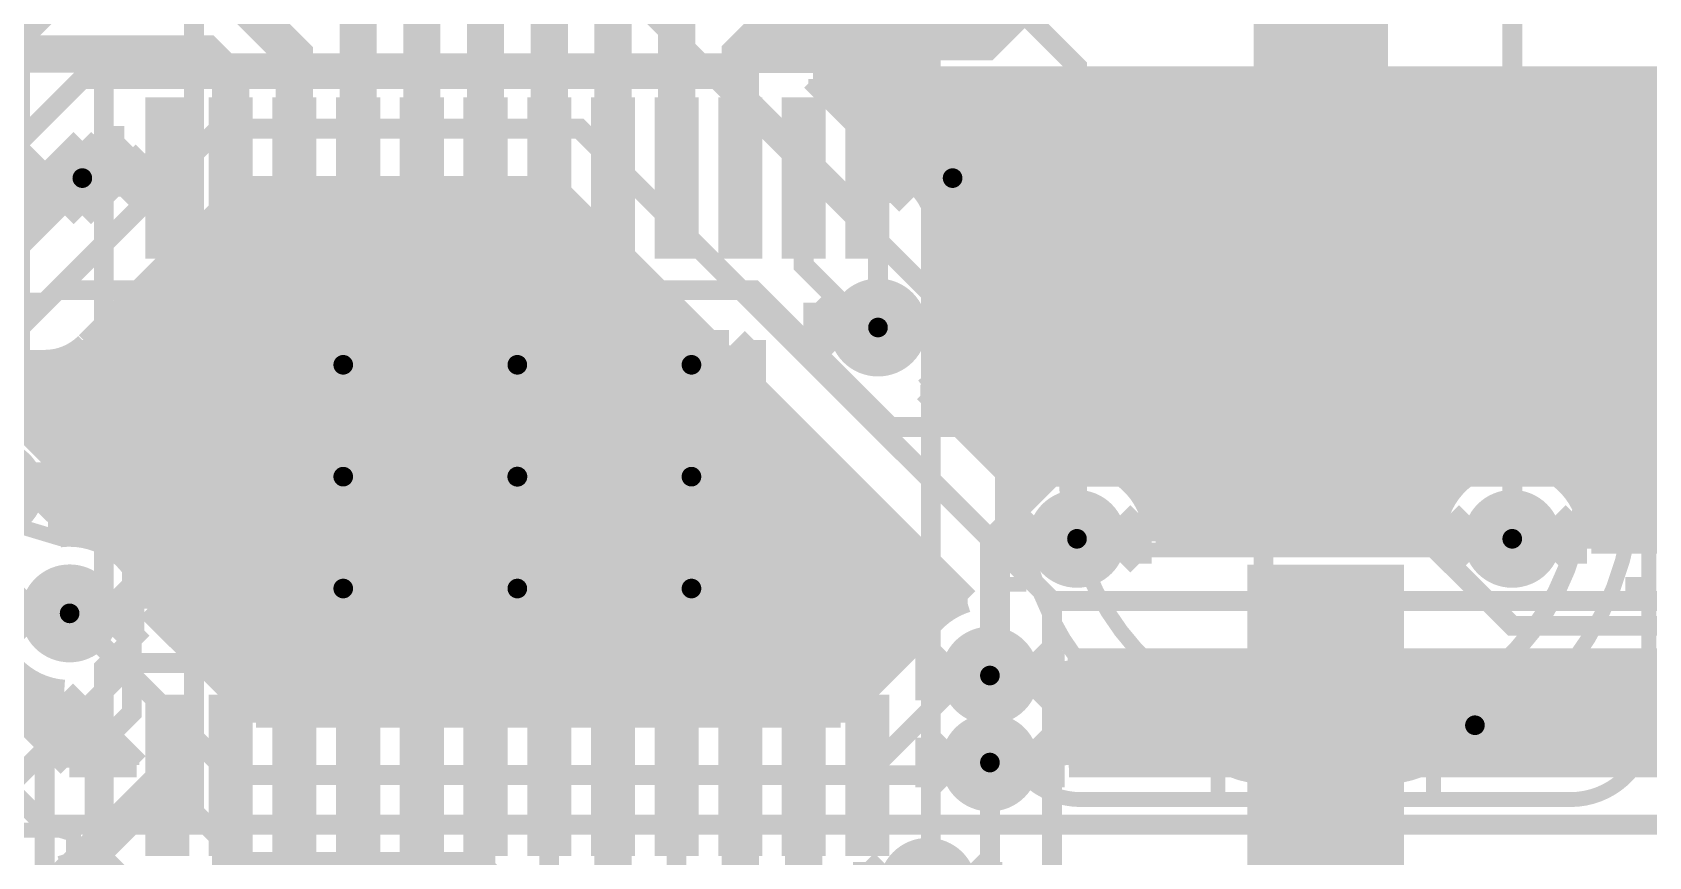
# Model space of a CAD drawing. Extents: x -10 to 131, y -93 to 209.
# Drawn here: x 27.43 to 43.94, y 22.79 to 31.21 of the extents above; entities that cross this region are included whole.
import ezdxf

# ---------------------------------------------------------------- set-up
doc = ezdxf.new("R2010")
doc.units = 0
doc.header["$MEASUREMENT"] = 0
doc.layers.get('0').update_dxf_attribs({"linetype": 'CONTINUOUS'})
for name, color, linetype in [('22-303-0_ASB', 7, 'CONTINUOUS'), ('22-303-0_AST', 7, 'CONTINUOUS'), ('22-303-0_BOT', 2, 'CONTINUOUS'), ('22-303-0_DRD', 6, 'CONTINUOUS'), ('22-303-0_DRL', 1, 'CONTINUOUS'), ('22-303-0_GND', 3, 'CONTINUOUS'), ('22-303-0_IN1', 10, 'CONTINUOUS'), ('22-303-0_SMB', 14, 'CONTINUOUS'), ('22-303-0_SMT', 9, 'CONTINUOUS'), ('22-303-0_SPT', 11, 'CONTINUOUS'), ('22-303-0_SST', 8, 'CONTINUOUS'), ('22-303-0_TOP', 15, 'CONTINUOUS'), ('THRUHOLE_TAP', 2, 'CONTINUOUS')]:
    doc.layers.add(name, color=color, linetype=linetype)

# ---------------------------------------------------------------- blocks, each defined once
blk = doc.blocks.new('ROUND_65')
at = {"const_width": 0.29972}
blk.add_lwpolyline([(-0.14986, 0, 1), (0.14986, 0, 1)], format="xyb", close=True, dxfattribs=at)
blk = doc.blocks.new('ROUND_70')
at = {"const_width": 0.29972}
blk.add_lwpolyline([(-0.14986, 0, 1), (0.14986, 0, 1)], format="xyb", close=True, dxfattribs=at)
blk = doc.blocks.new('ROUND_75')
at = {"const_width": 0.29972}
blk.add_lwpolyline([(-0.14986, 0, 1), (0.14986, 0, 1)], format="xyb", close=True, dxfattribs=at)
blk = doc.blocks.new('ROUND_115')
at = {"const_width": 0.10033}
blk.add_lwpolyline([(-0.050164, 0, 1), (0.050164, 0, 1)], format="xyb", close=True, dxfattribs=at)
blk = doc.blocks.new('ROUND_116')
at = {"const_width": 0.10033}
blk.add_lwpolyline([(-0.050164, 0, 1), (0.050164, 0, 1)], format="xyb", close=True, dxfattribs=at)
blk = doc.blocks.new('ROUND_117')
at = {"const_width": 0.10033}
blk.add_lwpolyline([(-0.050164, 0, 1), (0.050164, 0, 1)], format="xyb", close=True, dxfattribs=at)
blk = doc.blocks.new('ROUND_79')
at = {"const_width": 0.0635}
blk.add_lwpolyline([(-0.03175, 0, 1), (0.03175, 0, 1)], format="xyb", close=True, dxfattribs=at)
blk = doc.blocks.new('ROUND_98')
at = {"const_width": 0.50038}
blk.add_lwpolyline([(-0.25019, 0, 1), (0.25019, 0, 1)], format="xyb", close=True, dxfattribs=at)
blk = doc.blocks.new('ROUND_100')
at = {"const_width": 0.50038}
blk.add_lwpolyline([(-0.25019, 0, 1), (0.25019, 0, 1)], format="xyb", close=True, dxfattribs=at)
blk = doc.blocks.new('ROUND_101')
at = {"const_width": 0.0635}
blk.add_lwpolyline([(-0.03175, 0, 1), (0.03175, 0, 1)], format="xyb", close=True, dxfattribs=at)
blk = doc.blocks.new('RECTANGLE_7')
blk.add_solid([(0.8001, 1.6002), (0.8001, -1.6002), (-0.8001, 1.6002), (-0.8001, -1.6002)])
blk = doc.blocks.new('RECTANGLE_54')
blk.add_solid([(2.16027, 1.49987), (2.16027, -1.49987), (-2.16027, 1.49987), (-2.16027, -1.49987)])
blk = doc.blocks.new('RECTANGLE_55')
blk.add_solid([(0.22479, 0.82423), (0.22479, -0.82423), (-0.22479, 0.82423), (-0.22479, -0.82423)])
blk = doc.blocks.new('ROUND_69')
at = {"const_width": 0.1016}
blk.add_lwpolyline([(-0.0508, 0, 1), (0.0508, 0, 1)], format="xyb", close=True, dxfattribs=at)
blk = doc.blocks.new('ROUND_108')
at = {"const_width": 0.10033}
blk.add_lwpolyline([(-0.050164, 0, 1), (0.050164, 0, 1)], format="xyb", close=True, dxfattribs=at)

msp = doc.modelspace()

# ---------------------------------------------------------------- linework, layer by layer
at = {"layer": '22-303-0_ASB', "const_width": 0.1524}
msp.add_lwpolyline([(40.96512, 29.96946), (40.96512, 30.31998), (40.31488, 30.31998), (40.31488, 29.96946)], dxfattribs=at)
at = {"layer": '22-303-0_AST'}
for points, const_width in [([(36.60902, 30.89402), (36.60902, 22.44598), (28.4861, 22.44598), (28.16098, 22.7711), (28.16098, 24.71928), (28.4861, 25.0444), (28.16098, 25.36952), (28.16098, 30.89402), (36.60902, 30.89402)], 0.20066), ([(40.96512, 29.96946), (40.96512, 30.31998), (40.31488, 30.31998), (40.31488, 29.96946)], 0.1524), ([(39.54018, 29.96946), (38.74008, 29.96946), (37.34054, 28.56992), (37.34054, 27.76982), (37.58184, 27.76982)], 0.1524), ([(39.54018, 29.72816), (39.54018, 29.96946), (40.31488, 29.96946), (40.96512, 29.96946), (41.73982, 29.96946), (41.73982, 29.72816)], 0.1524), ([(43.69816, 27.76982), (43.93946, 27.76982), (43.93946, 28.56992), (42.53992, 29.96946), (41.73982, 29.96946)], 0.1524), ([(40.64, 29.8196), (40.64, 29.31922)], 0.1524), ([(40.21582, 27.9146), (40.04818, 27.97302), (40.04818, 28.32862), (40.21582, 28.38958), (40.894, 28.38958), (41.06418, 28.32862), (41.06418, 27.97302), (40.894, 27.9146)], 0.1524), ([(37.34054, 27.76982), (37.34054, 25.57018), (37.34054, 24.17064)], 0.1524), ([(43.93946, 27.76982), (43.93946, 25.57018), (43.93946, 24.17064)], 0.1524), ([(40.04818, 27.19578), (40.04818, 27.432)], 0.1524), ([(40.04818, 27.31262), (41.06418, 27.31262), (40.894, 27.432)], 0.1524), ([(33.11398, 26.71318), (32.26816, 26.71318), (32.09798, 26.7716), (32.09798, 27.1272), (32.26816, 27.18562), (33.11398, 27.18562)], 0.1524), ([(40.04818, 26.35758), (40.04818, 26.83002), (40.72382, 26.35758), (40.894, 26.35758), (41.06418, 26.416), (41.06418, 26.7716), (40.894, 26.83002)], 0.1524), ([(32.09798, 26.23058), (33.11398, 25.87498), (33.11398, 26.34742)], 0.1524), ([(38.09746, 25.9207), (43.18254, 25.9207)], 0.1524), ([(37.34054, 25.57018), (37.58184, 25.57018)], 0.1524), ([(43.69816, 25.57018), (43.93946, 25.57018)], 0.1524), ([(40.64, 23.5204), (40.64, 24.02078)], 0.1524), ([(40.31488, 23.37054), (40.31488, 23.02002), (40.96512, 23.02002), (40.96512, 23.37054), (40.31488, 23.37054), (39.54018, 23.37054), (39.54018, 23.61184)], 0.1524), ([(41.73982, 23.37054), (41.73982, 23.61184)], 0.1524), ([(38.14064, 23.37054), (39.54018, 23.37054)], 0.1524), ([(43.13936, 23.37054), (41.73982, 23.37054), (40.96512, 23.37054)], 0.1524)]:
    msp.add_lwpolyline(points, dxfattribs=dict(at, const_width=const_width))
at = {"layer": '22-303-0_AST', "const_width": 0.1524}
for points in [[(40.64, 29.8196, 0.4142136), (37.4904, 26.67)], [(43.7896, 26.67, 0.4142136), (40.64, 29.8196)], [(39.54018, 29.72816, 0.2237066), (37.58184, 27.76982)], [(43.69816, 27.76982, 0.2237066), (41.73982, 29.72816)], [(40.64, 29.31922, 0.4142136), (37.99078, 26.67)], [(40.64, 29.31922, 0.3325564), (38.09746, 27.4193)], [(43.18254, 27.4193, 0.3325565), (40.64, 29.32176)], [(40.64, 29.28874, 0.4142136), (38.02126, 26.67)], [(43.25874, 26.67, 0.4142136), (40.64, 29.28874)], [(43.28922, 26.67, 0.0717708), (43.18117, 27.41889)], [(37.4904, 26.67, 0.4142136), (40.64, 23.5204)], [(37.99078, 26.67, 0.0717709), (38.09883, 25.9211)], [(38.02126, 26.67, 0.4142136), (40.64, 24.05126)], [(40.64, 24.05126, 0.4142136), (43.25874, 26.67)], [(40.64, 23.5204, 0.4142136), (43.7896, 26.67)], [(40.64, 24.02078, 0.4142136), (43.28922, 26.67)], [(37.34054, 24.17064, 0.4142136), (38.14064, 23.37054)], [(43.13936, 23.37054, 0.4142136), (43.93946, 24.17064)]]:
    msp.add_lwpolyline(points, format="xyb", dxfattribs=at)
at = {"layer": '22-303-0_BOT'}
for points, const_width in [([(25.654, 28.448), (27.94, 30.734), (34.544, 30.734), (36.068, 29.21), (36.068, 28.194)], 0.2032), ([(40.64, 30.734), (35.40506, 30.734)], 0.254), ([(35.40506, 30.734), (36.49218, 29.64688)], 0.254), ([(72.009, 30.6832), (35.45586, 30.6832)], 0.254), ([(35.4838, 30.734), (35.4838, 30.65526)], 0.254), ([(35.7124, 30.734), (35.7124, 30.42666)], 0.254), ([(35.941, 30.734), (35.941, 30.19806)], 0.254), ([(36.1696, 30.734), (36.1696, 29.96946)], 0.254), ([(36.3982, 30.734), (36.3982, 29.74086)], 0.254), ([(36.6268, 30.734), (36.6268, 29.45384)], 0.254), ([(36.8554, 30.734), (36.8554, 28.37434)], 0.254), ([(37.084, 30.734), (37.084, 27.02306)], 0.254), ([(37.3126, 30.734), (37.3126, 26.79446)], 0.254), ([(37.5412, 30.734), (37.5412, 26.61666)], 0.254), ([(37.7698, 30.734), (37.7698, 26.7716)], 0.254), ([(37.9984, 30.734), (37.9984, 26.8351)], 0.254), ([(38.227, 30.734), (38.227, 26.83256)], 0.254), ([(38.4556, 30.734), (38.4556, 26.7589)], 0.254), ([(38.6842, 30.734), (38.6842, 26.59126)], 0.254), ([(38.9128, 30.734), (38.9128, 26.0096)], 0.254), ([(39.1414, 30.734), (39.1414, 26.0096)], 0.254), ([(39.37, 30.734), (39.37, 26.0096)], 0.254), ([(39.5986, 30.734), (39.5986, 26.0096)], 0.254), ([(39.8272, 30.734), (39.8272, 26.0096)], 0.254), ([(40.0558, 30.734), (40.0558, 26.0096)], 0.254), ([(40.2844, 30.734), (40.2844, 26.0096)], 0.254), ([(40.513, 30.734), (40.513, 26.0096)], 0.254), ([(72.009, 30.734), (40.64, 30.734)], 0.254), ([(40.7416, 30.734), (40.7416, 26.0096)], 0.254), ([(40.9702, 30.734), (40.9702, 26.0096)], 0.254), ([(41.1988, 30.734), (41.1988, 26.0096)], 0.254), ([(41.4274, 30.734), (41.4274, 26.0096)], 0.254), ([(41.656, 30.734), (41.656, 26.0096)], 0.254), ([(41.8846, 30.734), (41.8846, 26.49982)], 0.254), ([(42.1132, 30.734), (42.1132, 26.71826)], 0.254), ([(42.3418, 30.734), (42.3418, 26.81732)], 0.254), ([(42.5704, 30.734), (42.5704, 26.84272)], 0.254), ([(42.799, 30.734), (42.799, 26.80208)], 0.254), ([(43.0276, 30.734), (43.0276, 26.6827)], 0.254), ([(43.2562, 30.734), (43.2562, 26.41854)], 0.254), ([(43.4848, 30.734), (43.4848, 26.0096)], 0.254), ([(43.7134, 30.734), (43.7134, 26.0096)], 0.254), ([(43.942, 30.734), (43.942, 26.0096)], 0.254), ([(54.96814, 30.4546), (35.68446, 30.4546)], 0.254), ([(26.67, 28.448), (27.559, 28.448), (29.337, 30.226), (33.02, 30.226), (37.846, 25.4), (46.482, 25.4), (50.419, 29.337), (54.991, 29.337), (56.388, 27.94)], 0.2032), ([(28.19146, 30.1244), (27.15768, 29.09062)], 0.254), ([(28.3718, 30.1244), (27.305, 29.0576)], 0.254), ([(28.1686, 30.099), (28.1686, 29.91866)], 0.254), ([(28.3718, 30.1244), (28.19146, 30.1244)], 0.254), ([(54.78526, 30.226), (35.91306, 30.226)], 0.254), ([(28.2448, 29.9974), (28.06446, 29.9974)], 0.254), ([(54.70652, 29.9974), (36.14166, 29.9974)], 0.254), ([(28.0162, 29.7688), (27.83586, 29.7688)], 0.254), ([(27.94, 29.8704), (27.94, 29.69006)], 0.254), ([(49.9872, 29.7688), (36.37026, 29.7688)], 0.254), ([(27.7114, 29.6418), (27.7114, 29.46146)], 0.254), ([(29.58846, 29.6164), (27.99588, 28.02382)], 0.254), ([(32.766, 29.6164), (29.58846, 29.6164)], 0.254), ([(29.7688, 29.6164), (29.7688, 24.2316)], 0.254), ([(29.9974, 29.6164), (29.9974, 24.2316)], 0.254), ([(30.226, 29.6164), (30.226, 24.2316)], 0.254), ([(30.4546, 29.6164), (30.4546, 24.2316)], 0.254), ([(30.6832, 29.6164), (30.6832, 24.2316)], 0.254), ([(30.9118, 29.6164), (30.9118, 24.2316)], 0.254), ([(31.1404, 29.6164), (31.1404, 24.2316)], 0.254), ([(31.369, 29.6164), (31.369, 24.2316)], 0.254), ([(31.5976, 29.6164), (31.5976, 24.2316)], 0.254), ([(31.8262, 29.6164), (31.8262, 24.2316)], 0.254), ([(32.0548, 29.6164), (32.0548, 24.2316)], 0.254), ([(32.2834, 29.6164), (32.2834, 24.2316)], 0.254), ([(32.512, 29.6164), (32.512, 24.2316)], 0.254), ([(32.7406, 29.6164), (32.7406, 24.2316)], 0.254), ([(32.766, 29.6164), (36.97224, 25.41016)], 0.254), ([(27.7876, 29.5402), (27.60726, 29.5402)], 0.254), ([(32.8422, 29.5402), (29.51226, 29.5402)], 0.254), ([(29.5402, 29.5656), (29.5402, 24.40686)], 0.254), ([(49.7586, 29.5402), (36.58108, 29.5402)], 0.254), ([(27.559, 29.3116), (27.37866, 29.3116)], 0.254), ([(27.4828, 29.4132), (27.4828, 29.23286)], 0.254), ([(33.0708, 29.3116), (29.28366, 29.3116)], 0.254), ([(29.3116, 29.337), (29.3116, 24.63546)], 0.254), ([(32.9692, 29.4132), (32.9692, 24.2316)], 0.254), ([(49.53, 29.3116), (36.66744, 29.3116)], 0.254), ([(29.083, 29.1084), (29.083, 24.86406)], 0.254), ([(33.1978, 29.1846), (33.1978, 24.2316)], 0.254), ([(36.6776, 29.21), (36.6776, 28.72232)], 0.254), ([(27.3304, 29.083), (27.16784, 29.083)], 0.254), ([(33.2994, 29.083), (29.05506, 29.083)], 0.254), ([(33.4264, 28.956), (33.4264, 24.2316)], 0.254), ([(49.3014, 29.083), (36.6776, 29.083)], 0.254), ([(33.528, 28.8544), (28.82646, 28.8544)], 0.254), ([(28.8544, 28.8798), (28.8544, 25.09266)], 0.254), ([(49.0728, 28.8544), (36.6776, 28.8544)], 0.254), ([(33.7566, 28.6258), (28.59786, 28.6258)], 0.254), ([(28.6258, 28.6512), (28.6258, 25.32126)], 0.254), ([(33.655, 28.7274), (33.655, 24.2316)], 0.254), ([(48.8442, 28.6258), (36.75126, 28.6258)], 0.254), ([(33.8836, 28.4988), (33.8836, 24.2316)], 0.254), ([(33.9852, 28.3972), (28.36926, 28.3972)], 0.254), ([(28.3972, 28.4226), (28.3972, 25.82926)], 0.254), ([(34.1122, 28.2702), (34.1122, 24.2316)], 0.254), ([(48.6156, 28.3972), (36.85032, 28.3972)], 0.254), ([(34.2138, 28.1686), (28.14066, 28.1686)], 0.254), ([(28.1686, 28.194), (28.1686, 25.9969)], 0.254), ([(48.387, 28.1686), (36.87572, 28.1686)], 0.254), ([(34.4424, 27.94), (27.89428, 27.94)], 0.254), ([(27.94, 27.97048), (27.94, 26.07056)], 0.254), ([(34.3408, 28.0416), (34.3408, 24.2316)], 0.254), ([(48.1584, 27.94), (36.83508, 27.94)], 0.254), ([(36.8554, 28.01366), (36.8554, 27.25166)], 0.254), ([(27.559, 27.8384), (27.19832, 27.8384)], 0.254), ([(27.4828, 27.8384), (27.4828, 27.22626)], 0.254), ([(27.7114, 27.85618), (27.7114, 27.00782)], 0.254), ([(34.5694, 27.813), (34.5694, 24.2316)], 0.254), ([(34.671, 27.7114), (27.0002, 27.7114)], 0.254), ([(36.6268, 27.6098), (36.6268, 27.48026)], 0.254), ([(47.9298, 27.7114), (36.7157, 27.7114)], 0.254), ([(34.8996, 27.4828), (23.76932, 27.4828)], 0.254), ([(34.798, 27.5844), (34.798, 24.2316)], 0.254), ([(36.55568, 27.55138), (37.5158, 26.59126)], 0.254), ([(47.7012, 27.4828), (36.62426, 27.4828)], 0.254), ([(35.0266, 27.3558), (35.0266, 24.2316)], 0.254), ([(35.1282, 27.2542), (27.43454, 27.2542)], 0.254), ([(35.2552, 27.1272), (35.2552, 24.2316)], 0.254), ([(47.4726, 27.2542), (36.85286, 27.2542)], 0.254), ([(35.3568, 27.0256), (27.6987, 27.0256)], 0.254), ([(47.244, 27.0256), (37.08146, 27.0256)], 0.254), ([(35.5854, 26.797), (27.81808, 26.797)], 0.254), ([(35.4838, 26.8986), (35.4838, 24.2316)], 0.254), ([(37.83076, 26.797), (37.31006, 26.797)], 0.254), ([(42.27576, 26.797), (38.3667, 26.797)], 0.254), ([(47.0154, 26.797), (42.8117, 26.797)], 0.254), ([(35.7124, 26.67), (35.7124, 24.25446)], 0.254), ([(35.814, 26.5684), (27.85872, 26.5684)], 0.254), ([(41.93794, 26.5684), (38.70706, 26.5684)], 0.254), ([(46.7868, 26.5684), (43.15206, 26.5684)], 0.254), ([(36.0426, 26.3398), (27.83332, 26.3398)], 0.254), ([(35.941, 26.4414), (35.941, 24.48306)], 0.254), ([(41.7957, 26.3398), (38.84676, 26.3398)], 0.254), ([(46.5582, 26.3398), (43.29176, 26.3398)], 0.254), ([(36.1696, 26.2128), (36.1696, 24.71166)], 0.254), ([(36.2712, 26.1112), (27.73426, 26.1112)], 0.254), ([(36.3982, 25.9842), (36.3982, 24.94026)], 0.254), ([(41.73982, 26.1112), (38.90264, 26.1112)], 0.254), ([(38.90772, 26.0096), (38.90653, 26.03492)], 0.254), ([(41.73728, 26.0096), (38.90772, 26.0096)], 0.254), ([(41.73728, 26.035), (41.73768, 26.00961)], 0.254), ([(46.3296, 26.1112), (43.34764, 26.1112)], 0.254), ([(43.35272, 26.0096), (43.35153, 26.03492)], 0.254), ([(46.228, 26.0096), (43.35272, 26.0096)], 0.254), ([(36.4998, 25.8826), (28.34132, 25.8826)], 0.254), ([(36.7284, 25.654), (28.5242, 25.654)], 0.254), ([(36.6268, 25.7556), (36.6268, 25.19426)], 0.254), ([(36.8554, 25.527), (36.8554, 25.3619)], 0.254), ([(36.957, 25.4254), (28.60548, 25.4254)], 0.254), ([(28.61818, 25.32888), (29.71546, 24.2316)], 0.254), ([(37.211, 24.638), (36.957, 24.638), (35.941, 23.622), (29.464, 23.622), (27.813, 25.273)], 0.2032), ([(36.6268, 25.1968), (28.75026, 25.1968)], 0.254), ([(36.4236, 24.9682), (28.97886, 24.9682)], 0.254), ([(36.5252, 25.0698), (35.687, 24.2316)], 0.254), ([(36.195, 24.7396), (29.20746, 24.7396)], 0.254), ([(46.482, 24.7904), (38.00348, 24.7904)], 0.254), ([(53.7845, 24.7396), (38.0111, 24.7396)], 0.254), ([(38.227, 24.7904), (38.227, 23.7236)], 0.254), ([(38.4556, 24.7904), (38.4556, 23.7236)], 0.254), ([(38.6842, 24.7904), (38.6842, 23.7236)], 0.254), ([(38.9128, 24.7904), (38.9128, 23.7236)], 0.254), ([(39.1414, 24.7904), (39.1414, 23.7236)], 0.254), ([(39.37, 24.7904), (39.37, 23.7236)], 0.254), ([(39.5986, 24.7904), (39.5986, 23.7236)], 0.254), ([(39.8272, 24.7904), (39.8272, 23.7236)], 0.254), ([(40.0558, 24.7904), (40.0558, 23.7236)], 0.254), ([(40.2844, 24.7904), (40.2844, 23.7236)], 0.254), ([(40.513, 24.7904), (40.513, 23.7236)], 0.254), ([(40.7416, 24.7904), (40.7416, 23.7236)], 0.254), ([(40.9702, 24.7904), (40.9702, 23.7236)], 0.254), ([(41.1988, 24.7904), (41.1988, 23.7236)], 0.254), ([(41.4274, 24.7904), (41.4274, 23.7236)], 0.254), ([(41.656, 24.7904), (41.656, 23.7236)], 0.254), ([(41.8846, 24.7904), (41.8846, 23.7236)], 0.254), ([(42.1132, 24.7904), (42.1132, 23.7236)], 0.254), ([(42.3418, 24.7904), (42.3418, 23.7236)], 0.254), ([(42.5704, 24.7904), (42.5704, 23.7236)], 0.254), ([(42.799, 24.7904), (42.799, 23.7236)], 0.254), ([(43.0276, 24.7904), (43.0276, 23.7236)], 0.254), ([(43.2562, 24.7904), (43.2562, 23.7236)], 0.254), ([(43.4848, 24.7904), (43.4848, 23.7236)], 0.254), ([(43.7134, 24.7904), (43.7134, 23.7236)], 0.254), ([(43.942, 24.7904), (43.942, 23.7236)], 0.254), ([(27.54376, 24.511), (27.2542, 24.511)], 0.254), ([(27.4828, 24.5364), (27.4828, 24.05126)], 0.254), ([(27.7114, 24.47036), (27.7114, 23.82266)], 0.254), ([(27.75712, 24.46782), (28.4988, 23.7236)], 0.254), ([(35.9664, 24.511), (29.43606, 24.511)], 0.254), ([(52.45862, 24.511), (38.00856, 24.511)], 0.254), ([(37.9984, 24.45766), (37.9984, 23.92934)], 0.254), ([(27.94, 24.2824), (27.33548, 24.2824)], 0.254), ([(27.34818, 24.18588), (27.81046, 23.7236)], 0.254), ([(27.94, 24.2824), (27.94, 23.7236)], 0.254), ([(35.7378, 24.2824), (29.66466, 24.2824)], 0.254), ([(35.687, 24.2316), (29.71546, 24.2316)], 0.254), ([(52.2605, 24.2824), (37.9349, 24.2824)], 0.254), ([(53.213, 23.114), (27.559, 23.114), (26.543, 24.13)], 0.2032), ([(28.1686, 24.0538), (27.48026, 24.0538)], 0.254), ([(28.1686, 24.0538), (28.1686, 23.7236)], 0.254), ([(52.1716, 24.0538), (37.95776, 24.0538)], 0.254), ([(28.3972, 23.8252), (27.70886, 23.8252)], 0.254), ([(28.3972, 23.8252), (28.3972, 23.7236)], 0.254), ([(52.15128, 23.8252), (38.01364, 23.8252)], 0.254), ([(28.4988, 23.7236), (27.81046, 23.7236)], 0.254), ([(38.01872, 23.7236), (38.01753, 23.74892)], 0.254), ([(52.16652, 23.7236), (38.01872, 23.7236)], 0.254)]:
    msp.add_lwpolyline(points, dxfattribs=dict(at, const_width=const_width))
at = {"layer": '22-303-0_BOT', "const_width": 0.254}
for points in [[(36.6776, 29.21, 0.1989124), (36.49905, 29.64105)], [(36.6776, 29.21, 0.1989124), (36.49905, 29.64105)], [(36.87572, 28.194, 0.1804438), (36.67838, 28.723)], [(36.55568, 27.55138, 0.2345726), (36.87472, 28.194)], [(27.559, 27.8384, 0.1989118), (27.99005, 28.01695)], [(27.85872, 26.543, 0.4142136), (27.051, 27.35072)], [(38.1, 26.84272, 0.2052864), (37.51504, 26.59198)], [(38.90772, 26.035, 0.4142136), (38.1, 26.84272)], [(42.545, 26.84272, 0.4142136), (41.73728, 26.035)], [(43.35272, 26.035, 0.4142136), (42.545, 26.84272)], [(27.70886, 26.0731, 0.1563172), (27.85945, 26.543)], [(27.813, 26.08072, 0.0323695), (27.70875, 26.07396)], [(28.61818, 25.32888, 0.3940623), (27.813, 26.08072)], [(36.97224, 25.41016, 0.1768935), (36.5308, 25.07454)], [(27.00528, 25.273, 0.394063), (27.75712, 24.46782)], [(27.34818, 24.18588, 0.3940623), (26.543, 24.93772)], [(37.8841, 24.1935, 0.1469533), (38.01762, 24.638)], [(38.01872, 24.638, 0.0475323), (38.00419, 24.79053)], [(38.01872, 23.749, 0.1469529), (37.88501, 24.1941)], [(27.1272, 22.6822, 0.1989124), (27.559, 22.50334)]]:
    msp.add_lwpolyline(points, format="xyb", dxfattribs=at)
at = {"layer": '22-303-0_DRD', "const_width": 0.254}
for points in [[(27.30754, 29.46654), (27.94254, 30.10154)], [(27.30754, 29.46654), (27.94254, 30.10154)], [(27.94254, 30.10154), (28.57754, 29.46654)], [(27.94254, 30.10154), (28.57754, 29.46654)], [(36.195, 29.46654), (36.83, 30.10154)], [(36.195, 29.46654), (36.83, 30.10154)], [(36.83, 30.10154), (37.465, 29.46654)], [(36.83, 30.10154), (37.465, 29.46654)], [(27.30754, 29.97454), (27.30754, 29.46654)], [(27.94254, 29.33954), (27.30754, 29.97454)], [(27.30754, 29.97454), (27.30754, 29.46654)], [(27.94254, 29.33954), (27.30754, 29.97454)], [(28.57754, 29.97454), (27.94254, 29.33954)], [(28.57754, 29.97454), (27.94254, 29.33954)], [(28.57754, 29.46654), (28.57754, 29.97454)], [(28.57754, 29.46654), (28.57754, 29.97454)], [(36.195, 29.97454), (36.195, 29.46654)], [(36.83, 29.33954), (36.195, 29.97454)], [(36.195, 29.97454), (36.195, 29.46654)], [(36.83, 29.33954), (36.195, 29.97454)], [(37.465, 29.97454), (36.83, 29.33954)], [(37.465, 29.97454), (36.83, 29.33954)], [(37.465, 29.46654), (37.465, 29.97454)], [(37.465, 29.46654), (37.465, 29.97454)], [(35.433, 27.94), (36.068, 28.575)], [(35.433, 28.448), (35.433, 27.94)], [(36.068, 27.813), (35.433, 28.448)], [(36.068, 28.575), (36.703, 27.94)], [(36.703, 28.448), (36.068, 27.813)], [(36.703, 27.94), (36.703, 28.448)], [(29.972, 27.559), (30.607, 28.194)], [(30.607, 28.194), (31.242, 27.559)], [(31.75, 27.559), (32.385, 28.194)], [(32.385, 28.194), (33.02, 27.559)], [(33.528, 27.559), (34.163, 28.194)], [(34.163, 28.194), (34.798, 27.559)], [(29.972, 28.067), (29.972, 27.559)], [(30.607, 27.432), (29.972, 28.067)], [(31.242, 28.067), (30.607, 27.432)], [(31.242, 27.559), (31.242, 28.067)], [(31.75, 28.067), (31.75, 27.559)], [(32.385, 27.432), (31.75, 28.067)], [(33.02, 28.067), (32.385, 27.432)], [(33.02, 27.559), (33.02, 28.067)], [(33.528, 28.067), (33.528, 27.559)], [(34.163, 27.432), (33.528, 28.067)], [(34.798, 28.067), (34.163, 27.432)], [(34.798, 27.559), (34.798, 28.067)], [(29.972, 26.416), (30.607, 27.051)], [(30.607, 27.051), (31.242, 26.416)], [(31.75, 26.416), (32.385, 27.051)], [(32.385, 27.051), (33.02, 26.416)], [(33.528, 26.416), (34.163, 27.051)], [(34.163, 27.051), (34.798, 26.416)], [(27.051, 26.924), (27.686, 26.289)], [(27.686, 26.797), (27.051, 26.162)], [(27.686, 26.289), (27.686, 26.797)], [(29.972, 26.924), (29.972, 26.416)], [(30.607, 26.289), (29.972, 26.924)], [(31.242, 26.924), (30.607, 26.289)], [(31.242, 26.416), (31.242, 26.924)], [(31.75, 26.924), (31.75, 26.416)], [(32.385, 26.289), (31.75, 26.924)], [(33.02, 26.924), (32.385, 26.289)], [(33.02, 26.416), (33.02, 26.924)], [(33.528, 26.924), (33.528, 26.416)], [(34.163, 26.289), (33.528, 26.924)], [(34.798, 26.924), (34.163, 26.289)], [(34.798, 26.416), (34.798, 26.924)], [(37.465, 25.781), (38.1, 26.416)], [(37.465, 26.289), (37.465, 25.781)], [(38.1, 25.654), (37.465, 26.289)], [(38.1, 26.416), (38.735, 25.781)], [(38.735, 26.289), (38.1, 25.654)], [(38.735, 25.781), (38.735, 26.289)], [(41.91, 25.781), (42.545, 26.416)], [(41.91, 26.289), (41.91, 25.781)], [(42.545, 25.654), (41.91, 26.289)], [(42.545, 26.416), (43.18, 25.781)], [(43.18, 26.289), (42.545, 25.654)], [(43.18, 25.781), (43.18, 26.289)], [(29.972, 25.273), (30.607, 25.908)], [(30.607, 25.908), (31.242, 25.273)], [(31.75, 25.273), (32.385, 25.908)], [(32.385, 25.908), (33.02, 25.273)], [(33.528, 25.273), (34.163, 25.908)], [(34.163, 25.908), (34.798, 25.273)], [(27.178, 25.019), (27.813, 25.654)], [(27.813, 25.654), (28.448, 25.019)], [(29.972, 25.781), (29.972, 25.273)], [(30.607, 25.146), (29.972, 25.781)], [(31.242, 25.781), (30.607, 25.146)], [(31.242, 25.273), (31.242, 25.781)], [(31.75, 25.781), (31.75, 25.273)], [(32.385, 25.146), (31.75, 25.781)], [(33.02, 25.781), (32.385, 25.146)], [(33.02, 25.273), (33.02, 25.781)], [(33.528, 25.781), (33.528, 25.273)], [(34.163, 25.146), (33.528, 25.781)], [(34.798, 25.781), (34.163, 25.146)], [(34.798, 25.273), (34.798, 25.781)], [(27.813, 24.892), (27.178, 25.527)], [(28.448, 25.527), (27.813, 24.892)], [(28.448, 25.019), (28.448, 25.527)], [(36.576, 24.384), (37.211, 25.019)], [(37.211, 25.019), (37.846, 24.384)], [(36.576, 24.892), (36.576, 24.384)], [(37.211, 24.257), (36.576, 24.892)], [(37.846, 24.892), (37.211, 24.257)], [(37.846, 24.384), (37.846, 24.892)], [(41.529, 23.876), (42.164, 24.511)], [(41.529, 23.876), (42.164, 24.511)], [(42.164, 24.511), (42.799, 23.876)], [(42.164, 24.511), (42.799, 23.876)], [(41.529, 24.384), (41.529, 23.876)], [(42.164, 23.749), (41.529, 24.384)], [(41.529, 24.384), (41.529, 23.876)], [(42.164, 23.749), (41.529, 24.384)], [(42.799, 24.384), (42.164, 23.749)], [(42.799, 24.384), (42.164, 23.749)], [(42.799, 23.876), (42.799, 24.384)], [(42.799, 23.876), (42.799, 24.384)], [(36.576, 23.495), (37.211, 24.13)], [(36.576, 24.003), (36.576, 23.495)], [(37.211, 23.368), (36.576, 24.003)], [(37.211, 24.13), (37.846, 23.495)], [(37.846, 24.003), (37.211, 23.368)], [(37.846, 23.495), (37.846, 24.003)], [(35.941, 22.225), (36.576, 22.86)], [(36.576, 22.86), (37.211, 22.225)], [(35.941, 22.733), (35.941, 22.225)], [(36.576, 22.098), (35.941, 22.733)], [(37.211, 22.733), (36.576, 22.098)], [(37.211, 22.225), (37.211, 22.733)]]:
    msp.add_lwpolyline(points, dxfattribs=at)
at = {"layer": '22-303-0_IN1', "const_width": 0.2032}
for points in [[(42.545, 26.035), (42.545, 40.513), (38.227, 44.831), (30.099, 44.831)], [(40.513, 20.193), (40.005, 20.701), (40.005, 41.91)], [(37.592, 41.021), (37.592, 31.369), (38.1, 30.861), (38.1, 26.035)], [(25.146, 35.814), (29.337, 35.814), (37.465, 27.686), (37.465, 25.781), (37.846, 25.4), (37.846, 21.717)], [(26.797, 33.02), (27.813, 33.02), (29.083, 31.75), (29.083, 23.241), (29.591, 22.733), (32.004, 22.733), (32.512, 22.225)], [(28.067, 31.877), (27.305, 31.115), (27.305, 27.178), (28.448, 26.035), (28.448, 24.257), (28.067, 23.876), (28.067, 18.034), (28.194, 17.907)], [(30.226, 5.842), (27.432, 8.636), (27.432, 16.002), (27.051, 16.383), (27.051, 18.542), (27.559, 19.05), (27.559, 24.13), (27.051, 24.638), (27.051, 26.543)], [(37.211, 23.749), (37.211, 9.398), (37.084, 9.271)]]:
    msp.add_lwpolyline(points, dxfattribs=at)
at = {"layer": '22-303-0_SMB', "const_width": 0.254}
for points in [[(29.591, 29.337), (28.321, 28.067)], [(29.5656, 29.3116), (29.5656, 24.54148)], [(32.766, 29.337), (29.591, 29.337)], [(32.766, 29.337), (36.576, 25.527), (35.56, 24.511), (29.591, 24.511)], [(29.7942, 29.337), (29.7942, 24.511)], [(30.0228, 29.337), (30.0228, 24.511)], [(30.2514, 29.337), (30.2514, 24.511)], [(30.48, 29.337), (30.48, 24.511)], [(30.7086, 29.337), (30.7086, 24.511)], [(30.9372, 29.337), (30.9372, 24.511)], [(31.1658, 29.337), (31.1658, 24.511)], [(31.3944, 29.337), (31.3944, 24.511)], [(31.623, 29.337), (31.623, 24.511)], [(31.8516, 29.337), (31.8516, 24.511)], [(32.0802, 29.337), (32.0802, 24.511)], [(32.3088, 29.337), (32.3088, 24.511)], [(32.5374, 29.337), (32.5374, 24.511)], [(32.766, 29.337), (32.766, 24.511)], [(32.9184, 29.1846), (29.4386, 29.1846)], [(32.9946, 29.1084), (32.9946, 24.511)], [(33.147, 28.956), (29.21, 28.956)], [(29.337, 29.083), (29.337, 24.8158)], [(29.1084, 28.8544), (29.1084, 25.09012)], [(33.2232, 28.8798), (33.2232, 24.511)], [(28.8798, 28.6258), (28.8798, 25.36444)], [(33.3756, 28.7274), (28.9814, 28.7274)], [(33.4518, 28.6512), (33.4518, 24.511)], [(33.6042, 28.4988), (28.7528, 28.4988)], [(33.8328, 28.2702), (28.5242, 28.2702)], [(28.6512, 28.3972), (28.6512, 25.63876)], [(33.6804, 28.4226), (33.6804, 24.511)], [(28.4226, 28.1686), (28.4226, 25.91308)], [(33.909, 28.194), (33.909, 24.511)], [(28.321, 28.067), (28.321, 26.035)], [(34.0614, 28.0416), (28.321, 28.0416)], [(34.1376, 27.9654), (34.1376, 24.511)], [(34.29, 27.813), (28.321, 27.813)], [(34.3662, 27.7368), (34.3662, 24.511)], [(34.5186, 27.5844), (28.321, 27.5844)], [(34.5948, 27.5082), (34.5948, 24.511)], [(34.7472, 27.3558), (28.321, 27.3558)], [(34.8234, 27.2796), (34.8234, 24.511)], [(34.9758, 27.1272), (28.321, 27.1272)], [(35.052, 27.051), (35.052, 24.511)], [(35.2044, 26.8986), (28.321, 26.8986)], [(35.2806, 26.8224), (35.2806, 24.511)], [(35.433, 26.67), (28.321, 26.67)], [(35.5092, 26.5938), (35.5092, 24.511)], [(35.6616, 26.4414), (28.321, 26.4414)], [(35.7378, 26.3652), (35.7378, 24.6888)], [(35.8902, 26.2128), (28.321, 26.2128)], [(35.9664, 26.1366), (35.9664, 24.9174)], [(28.321, 26.035), (29.591, 24.511)], [(36.1188, 25.9842), (28.36418, 25.9842)], [(36.195, 25.908), (36.195, 25.146)], [(36.3474, 25.7556), (28.55468, 25.7556)], [(36.4236, 25.6794), (36.4236, 25.3746)], [(36.576, 25.527), (28.74518, 25.527)], [(36.3474, 25.2984), (28.93568, 25.2984)], [(36.1188, 25.0698), (29.12618, 25.0698)], [(35.8902, 24.8412), (29.31668, 24.8412)], [(35.6616, 24.6126), (29.50718, 24.6126)]]:
    msp.add_lwpolyline(points, dxfattribs=at)
at = {"layer": '22-303-0_SST'}
for points, const_width in [([(36.60902, 30.89402), (28.16098, 30.89402), (28.16098, 25.36952), (28.4861, 25.0444), (28.16098, 24.71928), (28.16098, 22.7711), (28.4861, 22.44598), (36.60902, 22.44598), (36.60902, 30.89402)], 0.20066), ([(39.54018, 29.96946), (38.74008, 29.96946), (37.34054, 28.56992), (37.34054, 27.76982), (37.58184, 27.76982)], 0.1524), ([(39.54018, 29.72816), (39.54018, 29.96946), (40.31488, 29.96946), (40.96512, 29.96946), (41.73982, 29.96946), (41.73982, 29.72816)], 0.1524), ([(43.69816, 27.76982), (43.93946, 27.76982), (43.93946, 28.56992), (42.53992, 29.96946), (41.73982, 29.96946)], 0.1524), ([(40.64, 29.8196), (40.64, 29.31922)], 0.1524), ([(37.34054, 27.76982), (37.34054, 25.57018), (37.34054, 24.17064)], 0.1524), ([(43.93946, 27.76982), (43.93946, 25.57018), (43.93946, 24.17064)], 0.1524), ([(27.66822, 26.73858), (26.9621, 26.73858), (26.81986, 26.78176), (26.81986, 27.03576), (26.9621, 27.0764), (27.66822, 27.0764)], 0.1524), ([(26.81986, 26.30678), (27.66822, 26.05278), (27.66822, 26.3906)], 0.1524), ([(38.09746, 25.9207), (43.18254, 25.9207)], 0.1524), ([(37.34054, 25.57018), (37.58184, 25.57018)], 0.1524), ([(43.69816, 25.57018), (43.93946, 25.57018)], 0.1524), ([(40.64, 23.5204), (40.64, 24.02078)], 0.1524), ([(40.31488, 23.37054), (40.31488, 23.02002), (40.96512, 23.02002), (40.96512, 23.37054), (40.31488, 23.37054), (39.54018, 23.37054), (39.54018, 23.61184)], 0.1524), ([(41.73982, 23.37054), (41.73982, 23.61184)], 0.1524), ([(38.14064, 23.37054), (39.54018, 23.37054)], 0.1524), ([(43.13936, 23.37054), (41.73982, 23.37054), (40.96512, 23.37054)], 0.1524), ([(27.14752, 22.71776), (27.00782, 22.76094), (27.00782, 23.01494), (27.14752, 23.05812), (27.7114, 23.05812), (27.85364, 23.01494), (27.85364, 22.76094), (27.7114, 22.71776)], 0.1524)]:
    msp.add_lwpolyline(points, dxfattribs=dict(at, const_width=const_width))
at = {"layer": '22-303-0_SST', "const_width": 0.1524}
for points in [[(40.64, 29.8196, 0.4142136), (37.4904, 26.67)], [(43.7896, 26.67, 0.4142136), (40.64, 29.8196)], [(39.54018, 29.72816, 0.2237066), (37.58184, 27.76982)], [(43.69816, 27.76982, 0.2237066), (41.73982, 29.72816)], [(40.64, 29.31922, 0.4142136), (37.99078, 26.67)], [(40.64, 29.31922, 0.3325564), (38.09746, 27.4193)], [(43.18254, 27.4193, 0.3325565), (40.64, 29.32176)], [(40.64, 29.28874, 0.4142136), (38.02126, 26.67)], [(43.25874, 26.67, 0.4142136), (40.64, 29.28874)], [(43.28922, 26.67, 0.0717708), (43.18117, 27.41889)], [(37.4904, 26.67, 0.4142136), (40.64, 23.5204)], [(37.99078, 26.67, 0.0717709), (38.09883, 25.9211)], [(38.02126, 26.67, 0.4142136), (40.64, 24.05126)], [(40.64, 24.05126, 0.4142136), (43.25874, 26.67)], [(40.64, 23.5204, 0.4142136), (43.7896, 26.67)], [(40.64, 24.02078, 0.4142136), (43.28922, 26.67)], [(37.34054, 24.17064, 0.4142136), (38.14064, 23.37054)], [(43.13936, 23.37054, 0.4142136), (43.93946, 24.17064)]]:
    msp.add_lwpolyline(points, format="xyb", dxfattribs=at)
at = {"layer": '22-303-0_TOP'}
for points, const_width in [([(33.655, 39.116), (33.655, 36.83), (31.496, 34.671), (31.496, 33.20288), (32.05988, 32.639), (32.05988, 29.72054)], 0.381), ([(38.4302, 37.211), (37.6682, 36.449), (37.6682, 31.623), (37.1602, 31.115), (34.78784, 31.115), (34.66084, 30.988), (34.66084, 29.72054)], 0.381), ([(32.71012, 29.72054), (32.71012, 32.58312), (33.782, 33.655), (33.782, 34.925), (33.528, 35.179)], 0.381), ([(29.845, 33.8836), (31.40964, 32.31896), (31.40964, 29.72054)], 0.381), ([(33.36036, 29.72054), (33.36036, 32.31896), (34.925, 33.8836), (36.195, 33.8836)], 0.381), ([(27.305, 33.655), (27.432, 33.655), (30.10916, 30.97784), (30.10916, 29.72054)], 0.381), ([(40.64, 29.16936), (40.64, 31.877)], 1.27), ([(30.48, 31.877), (30.7594, 31.5976), (30.7594, 29.72054)], 0.381), ([(30.48, 31.877), (30.7594, 31.5976), (30.7594, 29.72054)], 0.381), ([(34.163, 31.877), (34.0106, 31.7246), (34.0106, 29.72054)], 0.381), ([(29.45892, 29.72054), (29.45892, 30.734), (29.20492, 30.988), (22.86, 30.988), (22.67458, 30.80258), (22.67458, 29.58592)], 0.381), ([(27.94254, 29.72054), (28.81122, 29.72054)], 0.381), ([(28.81122, 29.72054), (27.94254, 29.72054)], 0.381), ([(36.83, 29.72054), (35.95878, 29.72054), (36.83, 29.72054)], 0.381), ([(36.068, 28.194), (35.94354, 28.194), (35.30854, 28.829), (35.30854, 29.72054)], 0.2032), ([(23.97506, 29.58592), (23.97506, 27.686), (26.797, 27.686), (27.686, 28.575), (34.798, 28.575), (36.195, 27.178), (50.165, 27.178), (51.816, 28.829), (56.388, 28.829)], 0.2032), ([(56.97728, 23.5331), (56.97728, 24.42972), (54.737, 26.67), (37.846, 26.67), (37.211, 26.035), (37.211, 24.638)], 0.2032), ([(38.1, 26.035), (38.227, 26.162), (41.529, 26.162), (42.545, 25.146), (53.34, 25.146), (53.975, 24.511), (53.975, 23.5331)], 0.2032), ([(55.97652, 23.5331), (55.97652, 24.79548), (54.737, 26.035), (42.545, 26.035)], 0.2032), ([(27.813, 25.273), (27.686, 25.4), (21.59, 25.4), (21.463, 25.273)], 0.2032), ([(31.40964, 23.61946), (31.40964, 24.47036), (31.115, 24.765), (28.448, 24.765), (27.178, 23.495), (26.416, 23.495), (25.908, 22.987), (25.908, 21.463), (25.273, 20.828), (22.987, 20.828), (22.479, 21.336), (22.479, 22.02942), (22.67458, 22.225), (22.67458, 22.98446)], 0.2032), ([(42.164, 24.13), (42.12336, 24.17064), (40.64, 24.17064)], 0.381), ([(40.64, 24.17064), (42.12336, 24.17064), (42.164, 24.13)], 0.381), ([(26.67, 20.3962), (26.67, 21.463), (28.81122, 23.60422), (28.81122, 23.61946)], 0.381), ([(26.67, 18.9738), (27.178, 18.9738), (27.559, 19.3548), (27.559, 20.828), (29.083, 22.352), (29.20492, 22.352), (29.45892, 22.606), (29.45892, 23.61946)], 0.381), ([(28.575, 20.3962), (28.575, 20.828), (30.10916, 22.36216), (30.10916, 23.61946)], 0.381), ([(31.115, 20.7264), (31.115, 20.828), (30.7594, 21.1836), (30.7594, 23.61946)], 0.381), ([(33.36036, 23.61946), (33.36036, 20.69084), (33.655, 20.3962)], 0.381), ([(35.56, 20.701), (35.56, 21.082), (34.66084, 21.971), (34.66084, 23.61946)], 0.381), ([(35.30854, 23.61946), (35.30854, 22.34692), (35.941, 21.717), (36.83, 21.717), (37.56914, 20.97786), (37.56914, 19.71548)], 0.381), ([(35.95878, 23.61946), (37.08146, 23.61946), (37.211, 23.749)], 0.2032), ([(32.05988, 23.61946), (32.05988, 22.66188), (31.496, 22.098)], 0.2032), ([(32.512, 22.225), (32.71012, 22.42312), (32.71012, 23.61946)], 0.2032), ([(32.639, 19.685), (34.29, 19.685), (34.544, 19.939), (34.544, 21.209), (34.0106, 21.7424), (34.0106, 23.61946)], 0.2032)]:
    msp.add_lwpolyline(points, dxfattribs=dict(at, const_width=const_width))

# ---------------------------------------------------------------- block references
at = {"layer": '22-303-0_BOT'}
for name, p in [('ROUND_70', (27.94254, 29.72054)), ('ROUND_70', (36.83, 29.72054)), ('ROUND_70', (36.068, 28.194)), ('ROUND_65', (30.607, 27.813)), ('ROUND_65', (32.385, 27.813)), ('ROUND_65', (34.163, 27.813)), ('ROUND_65', (30.607, 26.67)), ('ROUND_65', (32.385, 26.67)), ('ROUND_65', (34.163, 26.67)), ('ROUND_70', (38.1, 26.035)), ('ROUND_70', (42.545, 26.035)), ('ROUND_65', (30.607, 25.527)), ('ROUND_65', (32.385, 25.527)), ('ROUND_65', (34.163, 25.527)), ('ROUND_70', (27.813, 25.273)), ('ROUND_70', (37.211, 24.638)), ('ROUND_75', (42.164, 24.13)), ('ROUND_70', (37.211, 23.749))]:
    msp.add_blockref(name, p, dxfattribs=at)
at = {"layer": '22-303-0_DRL'}
for name, p in [('ROUND_117', (27.94254, 29.72054)), ('ROUND_117', (36.83, 29.72054)), ('ROUND_117', (36.068, 28.194)), ('ROUND_115', (30.607, 27.813)), ('ROUND_115', (32.385, 27.813)), ('ROUND_115', (34.163, 27.813)), ('ROUND_115', (30.607, 26.67)), ('ROUND_115', (32.385, 26.67)), ('ROUND_115', (34.163, 26.67)), ('ROUND_117', (38.1, 26.035)), ('ROUND_116', (42.545, 26.035)), ('ROUND_115', (30.607, 25.527)), ('ROUND_115', (32.385, 25.527)), ('ROUND_115', (34.163, 25.527)), ('ROUND_116', (27.813, 25.273)), ('ROUND_116', (37.211, 24.638)), ('ROUND_117', (42.164, 24.13)), ('ROUND_117', (37.211, 23.749))]:
    msp.add_blockref(name, p, dxfattribs=at)
at = {"layer": '22-303-0_GND'}
for name, p in [('ROUND_101', (27.94254, 29.72054)), ('ROUND_101', (36.83, 29.72054)), ('ROUND_100', (36.068, 28.194)), ('ROUND_79', (30.607, 27.813)), ('ROUND_79', (32.385, 27.813)), ('ROUND_79', (34.163, 27.813)), ('ROUND_98', (27.051, 26.543)), ('ROUND_79', (30.607, 26.67)), ('ROUND_79', (32.385, 26.67)), ('ROUND_79', (34.163, 26.67)), ('ROUND_100', (38.1, 26.035)), ('ROUND_98', (42.545, 26.035)), ('ROUND_98', (27.813, 25.273)), ('ROUND_79', (30.607, 25.527)), ('ROUND_79', (32.385, 25.527)), ('ROUND_79', (34.163, 25.527)), ('ROUND_98', (37.211, 24.638)), ('ROUND_100', (37.211, 23.749)), ('ROUND_101', (42.164, 24.13)), ('ROUND_100', (36.576, 22.479))]:
    msp.add_blockref(name, p, dxfattribs=at)
at = {"layer": '22-303-0_IN1'}
for name, p in [('ROUND_70', (27.94254, 29.72054)), ('ROUND_70', (36.83, 29.72054)), ('ROUND_70', (36.068, 28.194)), ('ROUND_65', (30.607, 27.813)), ('ROUND_65', (32.385, 27.813)), ('ROUND_65', (34.163, 27.813)), ('ROUND_65', (30.607, 26.67)), ('ROUND_65', (32.385, 26.67)), ('ROUND_65', (34.163, 26.67)), ('ROUND_70', (38.1, 26.035)), ('ROUND_70', (42.545, 26.035)), ('ROUND_65', (30.607, 25.527)), ('ROUND_65', (32.385, 25.527)), ('ROUND_65', (34.163, 25.527)), ('ROUND_70', (27.813, 25.273)), ('ROUND_70', (37.211, 24.638)), ('ROUND_75', (42.164, 24.13)), ('ROUND_70', (37.211, 23.749))]:
    msp.add_blockref(name, p, dxfattribs=at)
at = {"layer": '22-303-0_SMT'}
for name, p in [('RECTANGLE_7', (40.64, 29.16936)), ('RECTANGLE_55', (28.81122, 29.72054)), ('RECTANGLE_55', (29.45892, 29.72054)), ('RECTANGLE_55', (30.10916, 29.72054)), ('RECTANGLE_55', (30.7594, 29.72054)), ('RECTANGLE_55', (31.40964, 29.72054)), ('RECTANGLE_55', (32.05988, 29.72054)), ('RECTANGLE_55', (32.71012, 29.72054)), ('RECTANGLE_55', (33.36036, 29.72054)), ('RECTANGLE_55', (34.0106, 29.72054)), ('RECTANGLE_55', (34.66084, 29.72054)), ('RECTANGLE_55', (35.30854, 29.72054)), ('RECTANGLE_55', (35.95878, 29.72054)), ('RECTANGLE_54', (32.385, 26.67)), ('RECTANGLE_7', (40.64, 24.17064)), ('RECTANGLE_55', (28.81122, 23.61946)), ('RECTANGLE_55', (29.45892, 23.61946)), ('RECTANGLE_55', (30.10916, 23.61946)), ('RECTANGLE_55', (30.7594, 23.61946)), ('RECTANGLE_55', (31.40964, 23.61946)), ('RECTANGLE_55', (32.05988, 23.61946)), ('RECTANGLE_55', (32.71012, 23.61946)), ('RECTANGLE_55', (33.36036, 23.61946)), ('RECTANGLE_55', (34.0106, 23.61946)), ('RECTANGLE_55', (34.66084, 23.61946)), ('RECTANGLE_55', (35.30854, 23.61946)), ('RECTANGLE_55', (35.95878, 23.61946))]:
    msp.add_blockref(name, p, dxfattribs=at)
at = {"layer": '22-303-0_SPT'}
for name, p in [('RECTANGLE_7', (40.64, 29.16936)), ('RECTANGLE_55', (28.81122, 29.72054)), ('RECTANGLE_55', (29.45892, 29.72054)), ('RECTANGLE_55', (30.10916, 29.72054)), ('RECTANGLE_55', (30.7594, 29.72054)), ('RECTANGLE_55', (31.40964, 29.72054)), ('RECTANGLE_55', (32.05988, 29.72054)), ('RECTANGLE_55', (32.71012, 29.72054)), ('RECTANGLE_55', (33.36036, 29.72054)), ('RECTANGLE_55', (34.0106, 29.72054)), ('RECTANGLE_55', (34.66084, 29.72054)), ('RECTANGLE_55', (35.30854, 29.72054)), ('RECTANGLE_55', (35.95878, 29.72054)), ('RECTANGLE_54', (32.385, 26.67)), ('RECTANGLE_7', (40.64, 24.17064)), ('RECTANGLE_55', (28.81122, 23.61946)), ('RECTANGLE_55', (29.45892, 23.61946)), ('RECTANGLE_55', (30.10916, 23.61946)), ('RECTANGLE_55', (30.7594, 23.61946)), ('RECTANGLE_55', (31.40964, 23.61946)), ('RECTANGLE_55', (32.05988, 23.61946)), ('RECTANGLE_55', (32.71012, 23.61946)), ('RECTANGLE_55', (33.36036, 23.61946)), ('RECTANGLE_55', (34.0106, 23.61946)), ('RECTANGLE_55', (34.66084, 23.61946)), ('RECTANGLE_55', (35.30854, 23.61946)), ('RECTANGLE_55', (35.95878, 23.61946))]:
    msp.add_blockref(name, p, dxfattribs=at)
at = {"layer": '22-303-0_TOP'}
for name, p in [('RECTANGLE_7', (40.64, 29.16936)), ('RECTANGLE_55', (28.81122, 29.72054)), ('RECTANGLE_55', (29.45892, 29.72054)), ('RECTANGLE_55', (30.10916, 29.72054)), ('RECTANGLE_55', (30.7594, 29.72054)), ('RECTANGLE_55', (31.40964, 29.72054)), ('RECTANGLE_55', (32.05988, 29.72054)), ('RECTANGLE_55', (32.71012, 29.72054)), ('RECTANGLE_55', (33.36036, 29.72054)), ('RECTANGLE_55', (34.0106, 29.72054)), ('RECTANGLE_55', (34.66084, 29.72054)), ('RECTANGLE_55', (35.30854, 29.72054)), ('RECTANGLE_55', (35.95878, 29.72054)), ('ROUND_70', (27.94254, 29.72054)), ('ROUND_70', (36.83, 29.72054)), ('ROUND_70', (36.068, 28.194)), ('RECTANGLE_54', (32.385, 26.67)), ('ROUND_65', (30.607, 27.813)), ('ROUND_65', (32.385, 27.813)), ('ROUND_65', (34.163, 27.813)), ('ROUND_65', (30.607, 26.67)), ('ROUND_65', (32.385, 26.67)), ('ROUND_65', (34.163, 26.67)), ('ROUND_69', (32.385, 26.67)), ('ROUND_70', (38.1, 26.035)), ('ROUND_70', (42.545, 26.035)), ('ROUND_65', (30.607, 25.527)), ('ROUND_65', (32.385, 25.527)), ('ROUND_65', (34.163, 25.527)), ('RECTANGLE_7', (40.64, 24.17064)), ('ROUND_70', (27.813, 25.273)), ('ROUND_70', (37.211, 24.638)), ('RECTANGLE_55', (28.81122, 23.61946)), ('RECTANGLE_55', (29.45892, 23.61946)), ('RECTANGLE_55', (30.10916, 23.61946)), ('RECTANGLE_55', (30.7594, 23.61946)), ('RECTANGLE_55', (31.40964, 23.61946)), ('RECTANGLE_55', (32.05988, 23.61946)), ('RECTANGLE_55', (32.71012, 23.61946)), ('RECTANGLE_55', (33.36036, 23.61946)), ('RECTANGLE_55', (34.0106, 23.61946)), ('RECTANGLE_55', (34.66084, 23.61946)), ('RECTANGLE_55', (35.30854, 23.61946)), ('RECTANGLE_55', (35.95878, 23.61946)), ('ROUND_70', (42.164, 24.13)), ('ROUND_70', (37.211, 23.749))]:
    msp.add_blockref(name, p, dxfattribs=at)
at = {"layer": 'THRUHOLE_TAP'}
for p in [(27.94254, 29.72054), (36.83, 29.72054), (36.068, 28.194), (30.607, 27.813), (32.385, 27.813), (34.163, 27.813), (30.607, 26.67), (32.385, 26.67), (34.163, 26.67), (38.1, 26.035), (42.545, 26.035), (30.607, 25.527), (32.385, 25.527), (34.163, 25.527), (27.813, 25.273), (37.211, 24.638), (42.164, 24.13), (37.211, 23.749)]:
    msp.add_blockref('ROUND_108', p, dxfattribs=at)

doc.saveas('drawing.dxf')
